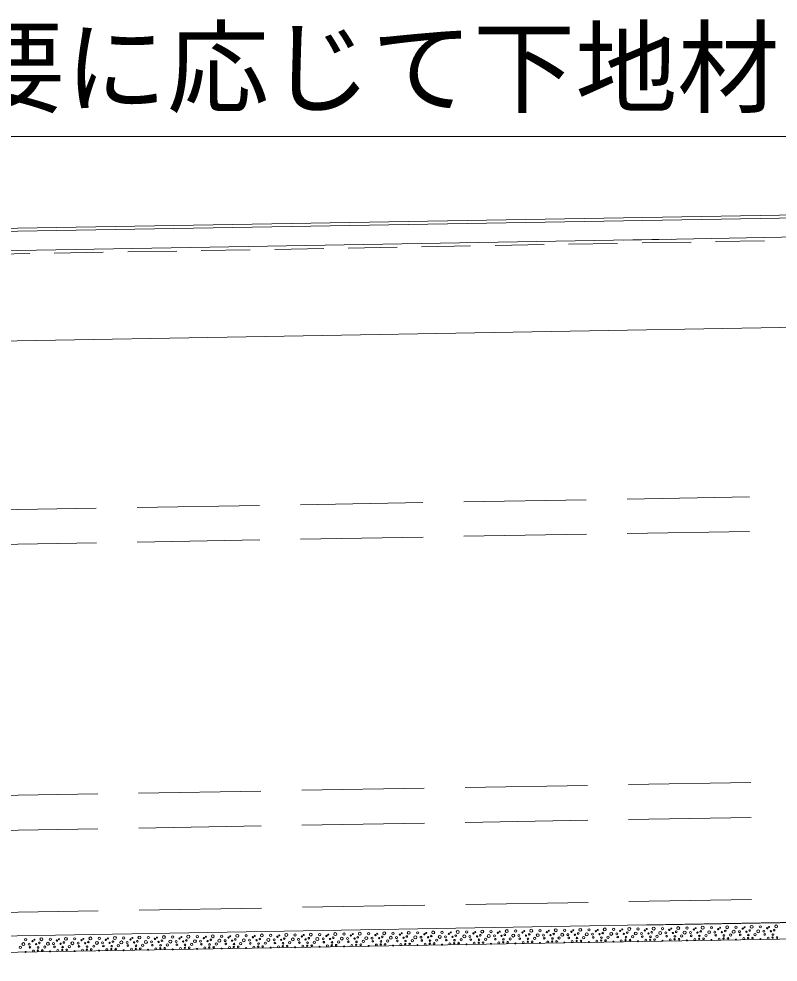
# Model space of a CAD drawing. Units: millimetres at full size, sheet at 1:10; details may follow other scales. Extents: x -2020 to 1980, y -1318 to 1442.
# Drawn here: x 1360 to 1545.9, y 729.5 to 960.6 of the extents above; entities that cross this region are included whole.
import ezdxf
from ezdxf.enums import TextEntityAlignment as Align

# ---------------------------------------------------------------- set-up
doc = ezdxf.new("R2010")
doc.units = ezdxf.units.MM
doc.header["$LTSCALE"] = 10
doc.linetypes.add('DASHED1', pattern=[1.8, 1.2, -0.6])
doc.linetypes.add('DASHED3', pattern=[4, 3, -1])
doc.layers.add('A-0', color=4, linetype='Continuous', lineweight=5)
doc.styles.add('ＭＳ ゴシック', font='')
doc.styles.get('ＭＳ ゴシック').set_extended_font_data('MS Gothic')

msp = doc.modelspace()

# ---------------------------------------------------------------- linework, layer by layer
at = {"layer": 'A-0', "color": 3}
for p, q in [((1313.18, 931.85), (1650.06, 931.85)), ((1508.18, 906.46), (1904.41, 913.38)), ((1519.76, 906.66), (1188.67, 900.89)), ((1188.78, 878.79), (1904.8, 891.29)), ((1189.49, 732.99), (1907.35, 745.52))]:
    msp.add_line(p, q, dxfattribs=at)
at = {"layer": 'A-0'}
for p, q in [((1154.44, 905.87), (1734.52, 915.71)), ((1154.34, 905.17), (1734.55, 915.01)), ((1513.08, 738.63), (1907.35, 745.52)), ((1222.03, 729.55), (1907.41, 741.52))]:
    msp.add_line(p, q, dxfattribs=at)
at = {"layer": 'A-0', "color": 3, "linetype": 'DASHED1'}
msp.add_line((1188.68, 900.09), (1904.43, 912.58), dxfattribs=at)
at = {"layer": 'A-0', "color": 3, "linetype": 'DASHED3'}
for p, q in [((1188.98, 837.42), (1905.52, 849.93)), ((1189.02, 828.98), (1905.67, 841.49)), ((1189.32, 767.45), (1906.74, 779.98)), ((1189.36, 758.91), (1906.89, 771.43)), ((1189.46, 738.79), (1907.24, 751.31))]:
    msp.add_line(p, q, dxfattribs=at)
at = {"layer": 'A-0'}
for centre, radius in [((1461.48, 736.83), 0.36), ((1467.48, 736.94), 0.36), ((1469.64, 736.94), 0.28), ((1473.48, 737.04), 0.36), ((1475.64, 737.04), 0.28), ((1479.48, 737.15), 0.36), ((1481.64, 737.15), 0.28), ((1483.76, 737.14), 0.12), ((1485.48, 737.25), 0.36), ((1487.64, 737.25), 0.28), ((1489.76, 737.25), 0.12), ((1491.47, 737.36), 0.36), ((1493.63, 737.36), 0.28), ((1495.3, 737.01), 0.16), ((1495.75, 737.35), 0.12), ((1497.47, 737.46), 0.36), ((1499.63, 737.46), 0.28), ((1501.29, 737.12), 0.16), ((1501.75, 737.46), 0.12), ((1503.47, 737.57), 0.36), ((1505.63, 737.57), 0.28), ((1507.29, 737.22), 0.16), ((1507.75, 737.56), 0.12), ((1509.47, 737.67), 0.36), ((1511.63, 737.67), 0.28), ((1513.29, 737.33), 0.16), ((1513.75, 737.67), 0.12), ((1515.47, 737.78), 0.36), ((1517.63, 737.78), 0.28), ((1519.29, 737.43), 0.16), ((1519.75, 737.77), 0.12), ((1520.98, 736.98), 0.2), ((1521.47, 737.88), 0.36), ((1523.63, 737.88), 0.28), ((1525.29, 737.54), 0.16), ((1525.75, 737.87), 0.12), ((1526.98, 737.09), 0.2), ((1527.47, 737.99), 0.36), ((1529.06, 736.89), 0.36), ((1529.63, 737.99), 0.28), ((1531.29, 737.64), 0.16), ((1531.75, 737.98), 0.12), ((1532.98, 737.19), 0.2), ((1533.46, 738.09), 0.36), ((1535.06, 736.99), 0.36), ((1535.62, 738.09), 0.28), ((1536.46, 737.01), 0.24), ((1537.29, 737.75), 0.16), ((1537.74, 738.08), 0.12), ((1538.97, 737.3), 0.2), ((1539.46, 738.2), 0.36), ((1541.06, 737.1), 0.36), ((1541.62, 738.2), 0.28), ((1542.46, 737.12), 0.24), ((1543.28, 737.85), 0.16), ((1543.74, 738.19), 0.12), ((1544.18, 737.11), 0.16), ((1544.97, 737.4), 0.2), ((1545.46, 738.3), 0.36), ((1361.66, 735.05), 0.28), ((1363.33, 734.71), 0.16), ((1363.78, 735.05), 0.12), ((1365.5, 735.16), 0.36), ((1367.66, 735.16), 0.28), ((1369.32, 734.82), 0.16), ((1369.78, 735.15), 0.12), ((1371.5, 735.26), 0.36), ((1373.66, 735.26), 0.28), ((1375.32, 734.92), 0.16), ((1375.78, 735.26), 0.12), ((1377.5, 735.37), 0.36), ((1379.66, 735.37), 0.28), ((1381.32, 735.03), 0.16), ((1381.78, 735.36), 0.12), ((1383.5, 735.47), 0.36), ((1385.66, 735.47), 0.28), ((1387.32, 735.13), 0.16), ((1387.78, 735.47), 0.12), ((1389.01, 734.68), 0.2), ((1389.5, 735.58), 0.36), ((1391.66, 735.58), 0.28), ((1393.32, 735.23), 0.16), ((1393.78, 735.57), 0.12), ((1395.01, 734.79), 0.2), ((1395.5, 735.68), 0.36), ((1397.09, 734.58), 0.36), ((1397.66, 735.68), 0.28), ((1399.32, 735.34), 0.16), ((1399.78, 735.68), 0.12), ((1401.01, 734.89), 0.2), ((1401.49, 735.79), 0.36), ((1403.09, 734.69), 0.36), ((1403.66, 735.79), 0.28), ((1404.49, 734.71), 0.24), ((1405.32, 735.44), 0.16), ((1405.78, 735.78), 0.12), ((1406.21, 734.7), 0.16), ((1407.01, 735), 0.2), ((1407.49, 735.89), 0.36), ((1409.09, 734.79), 0.36), ((1409.65, 735.89), 0.28), ((1410.49, 734.81), 0.24), ((1411.32, 735.55), 0.16), ((1411.77, 735.89), 0.12), ((1412.21, 734.81), 0.16), ((1413, 735.1), 0.2), ((1413.49, 736), 0.36), ((1415.09, 734.9), 0.36), ((1415.65, 736), 0.28), ((1416.49, 734.92), 0.24), ((1417.31, 735.65), 0.16), ((1417.77, 735.99), 0.12), ((1418.21, 734.91), 0.16), ((1419, 735.2), 0.2), ((1419.49, 736.1), 0.36), ((1421.09, 735), 0.36), ((1421.65, 736.1), 0.28), ((1422.49, 735.02), 0.24), ((1423.31, 735.76), 0.16), ((1423.77, 736.09), 0.12), ((1424.21, 735.01), 0.16), ((1425, 735.31), 0.2), ((1425.49, 736.21), 0.36), ((1427.08, 735.11), 0.36), ((1427.65, 736.21), 0.28), ((1428.48, 735.13), 0.24), ((1429.31, 735.86), 0.16), ((1429.77, 736.2), 0.12), ((1430.2, 735.12), 0.16), ((1431, 735.41), 0.2), ((1431.49, 736.31), 0.36), ((1433.08, 735.21), 0.36), ((1433.65, 736.31), 0.28), ((1434.48, 735.23), 0.24), ((1435.31, 735.97), 0.16), ((1435.77, 736.3), 0.12), ((1436.2, 735.22), 0.16), ((1437, 735.52), 0.2), ((1437.49, 736.42), 0.36), ((1439.08, 735.32), 0.36), ((1439.65, 736.42), 0.28), ((1440.48, 735.34), 0.24), ((1441.31, 736.07), 0.16), ((1441.77, 736.41), 0.12), ((1442.2, 735.33), 0.16), ((1443, 735.62), 0.2), ((1443.49, 736.52), 0.36), ((1444.32, 734.62), 0.28), ((1445.08, 735.42), 0.36), ((1445.65, 736.52), 0.28), ((1446.48, 735.44), 0.24), ((1447.31, 736.18), 0.16), ((1447.77, 736.51), 0.12), ((1448.2, 735.43), 0.16), ((1449, 735.73), 0.2), ((1449.48, 736.63), 0.36), ((1450.32, 734.72), 0.28), ((1451.08, 735.53), 0.36), ((1451.64, 736.62), 0.28), ((1452.48, 735.55), 0.24), ((1452.68, 734.76), 0.2), ((1453.31, 736.28), 0.16), ((1453.76, 736.62), 0.12), ((1454.2, 735.54), 0.16), ((1454.68, 734.71), 0.2), ((1454.99, 735.83), 0.2), ((1455.48, 736.73), 0.36), ((1456.32, 734.82), 0.28), ((1457.08, 735.63), 0.36), ((1457.64, 736.73), 0.28), ((1458.48, 735.65), 0.24), ((1458.68, 734.86), 0.2), ((1459.3, 736.39), 0.16), ((1459.76, 736.72), 0.12), ((1460.2, 735.64), 0.16), ((1460.68, 734.82), 0.2), ((1460.99, 735.94), 0.2), ((1462.32, 734.93), 0.28), ((1463.08, 735.74), 0.36), ((1463.64, 736.83), 0.28), ((1464.48, 735.76), 0.24), ((1464.68, 734.97), 0.2), ((1465.3, 736.49), 0.16), ((1465.76, 736.83), 0.12), ((1466.2, 735.75), 0.16), ((1466.68, 734.92), 0.2), ((1466.99, 736.04), 0.2), ((1468.31, 735.03), 0.28), ((1469.08, 735.84), 0.36), ((1470.47, 735.86), 0.24), ((1470.67, 735.07), 0.2), ((1471.3, 736.6), 0.16), ((1471.76, 736.93), 0.12), ((1472.2, 735.85), 0.16), ((1472.68, 735.03), 0.2), ((1472.99, 736.15), 0.2), ((1474.31, 735.14), 0.28), ((1475.07, 735.95), 0.36), ((1476.47, 735.97), 0.24), ((1476.67, 735.18), 0.2), ((1477.3, 736.7), 0.16), ((1477.76, 737.04), 0.12), ((1478.19, 735.96), 0.16), ((1478.67, 735.13), 0.2), ((1478.99, 736.25), 0.2), ((1480.31, 735.24), 0.28), ((1481.07, 736.05), 0.36), ((1482.47, 736.07), 0.24), ((1482.67, 735.28), 0.2), ((1483.3, 736.81), 0.16), ((1484.19, 736.06), 0.16), ((1484.67, 735.24), 0.2), ((1484.99, 736.36), 0.2), ((1486.31, 735.35), 0.28), ((1487.07, 736.15), 0.36), ((1488.47, 736.17), 0.24), ((1488.67, 735.39), 0.2), ((1489.3, 736.91), 0.16), ((1490.19, 736.17), 0.16), ((1490.67, 735.34), 0.2), ((1490.99, 736.46), 0.2), ((1492.31, 735.45), 0.28), ((1493.07, 736.26), 0.36), ((1494.47, 736.28), 0.24), ((1494.67, 735.49), 0.2), ((1496.19, 736.27), 0.16), ((1496.6, 734.73), 0.16), ((1496.67, 735.45), 0.2), ((1496.98, 736.57), 0.2), ((1497.68, 734.75), 0.2), ((1498.31, 735.56), 0.28), ((1499.07, 736.36), 0.36), ((1500.47, 736.38), 0.24), ((1500.67, 735.6), 0.2), ((1501.52, 734.69), 0.24), ((1502.19, 736.38), 0.16), ((1502.6, 734.83), 0.16), ((1502.67, 735.55), 0.2), ((1502.98, 736.67), 0.2), ((1503.68, 734.85), 0.2), ((1504.31, 735.66), 0.28), ((1505.07, 736.47), 0.36), ((1506.47, 736.49), 0.24), ((1506.67, 735.7), 0.2), ((1507.52, 734.8), 0.24), ((1508.19, 736.48), 0.16), ((1508.6, 734.94), 0.16), ((1508.67, 735.66), 0.2), ((1508.98, 736.78), 0.2), ((1509.68, 734.96), 0.2), ((1510.3, 735.77), 0.28), ((1511.07, 736.57), 0.36), ((1512.46, 736.59), 0.24), ((1512.66, 735.8), 0.2), ((1513.52, 734.9), 0.24), ((1514.19, 736.59), 0.16), ((1514.6, 735.04), 0.16), ((1514.67, 735.76), 0.2), ((1514.98, 736.88), 0.2), ((1515.68, 735.06), 0.2), ((1516.3, 735.87), 0.28), ((1517.06, 736.68), 0.36), ((1517.6, 734.78), 0.12), ((1518.46, 736.7), 0.24), ((1518.66, 735.91), 0.2), ((1519.52, 735.01), 0.24), ((1520.18, 736.69), 0.16), ((1520.6, 735.14), 0.16), ((1520.66, 735.87), 0.2), ((1521.68, 735.16), 0.2), ((1522.3, 735.98), 0.28), ((1523.06, 736.78), 0.36), ((1523.6, 734.88), 0.12), ((1524.46, 736.8), 0.24), ((1524.66, 736.01), 0.2), ((1525.52, 735.11), 0.24), ((1526.18, 736.79), 0.16), ((1526.6, 735.25), 0.16), ((1526.66, 735.97), 0.2), ((1527.68, 735.27), 0.2), ((1528.3, 736.08), 0.28), ((1529.6, 734.98), 0.12), ((1530.46, 736.91), 0.24), ((1530.66, 736.12), 0.2), ((1531.52, 735.21), 0.24), ((1532.18, 736.9), 0.16), ((1532.59, 735.35), 0.16), ((1532.66, 736.08), 0.2), ((1533.67, 735.37), 0.2), ((1534.3, 736.19), 0.28), ((1535.6, 735.09), 0.12), ((1536.66, 736.22), 0.2), ((1537.52, 735.32), 0.24), ((1538.18, 737), 0.16), ((1538.59, 735.46), 0.16), ((1538.66, 736.18), 0.2), ((1539.67, 735.48), 0.2), ((1540.3, 736.29), 0.28), ((1541.6, 735.19), 0.12), ((1542.66, 736.33), 0.2), ((1543.51, 735.42), 0.24), ((1544.59, 735.56), 0.16), ((1544.66, 736.29), 0.2), ((1545.67, 735.58), 0.2), ((1360.34, 733.15), 0.28), ((1361.1, 733.96), 0.36), ((1362.5, 733.98), 0.24), ((1362.7, 733.19), 0.2), ((1364.22, 733.97), 0.16), ((1364.63, 732.42), 0.16), ((1364.7, 733.14), 0.2), ((1365.01, 734.26), 0.2), ((1365.71, 732.44), 0.2), ((1366.34, 733.25), 0.28), ((1367.1, 734.06), 0.36), ((1368.5, 734.08), 0.24), ((1368.7, 733.29), 0.2), ((1369.55, 732.39), 0.24), ((1370.22, 734.07), 0.16), ((1370.63, 732.53), 0.16), ((1370.7, 733.25), 0.2), ((1371.01, 734.37), 0.2), ((1371.71, 732.55), 0.2), ((1372.34, 733.36), 0.28), ((1373.1, 734.17), 0.36), ((1374.5, 734.19), 0.24), ((1374.7, 733.4), 0.2), ((1375.55, 732.49), 0.24), ((1376.22, 734.18), 0.16), ((1376.63, 732.63), 0.16), ((1376.7, 733.35), 0.2), ((1377.01, 734.47), 0.2), ((1377.71, 732.65), 0.2), ((1378.34, 733.46), 0.28), ((1379.1, 734.27), 0.36), ((1380.5, 734.29), 0.24), ((1380.7, 733.5), 0.2), ((1381.55, 732.6), 0.24), ((1382.22, 734.28), 0.16), ((1382.63, 732.74), 0.16), ((1382.7, 733.46), 0.2), ((1383.01, 734.58), 0.2), ((1383.71, 732.76), 0.2), ((1384.33, 733.57), 0.28), ((1385.09, 734.37), 0.36), ((1385.63, 732.47), 0.12), ((1386.49, 734.39), 0.24), ((1386.69, 733.61), 0.2), ((1387.55, 732.7), 0.24), ((1388.21, 734.39), 0.16), ((1388.63, 732.84), 0.16), ((1388.69, 733.56), 0.2), ((1389.71, 732.86), 0.2), ((1390.33, 733.67), 0.28), ((1391.09, 734.48), 0.36), ((1391.63, 732.58), 0.12), ((1392.49, 734.5), 0.24), ((1392.69, 733.71), 0.2), ((1393.55, 732.81), 0.24), ((1394.21, 734.49), 0.16), ((1394.63, 732.95), 0.16), ((1394.69, 733.67), 0.2), ((1395.71, 732.97), 0.2), ((1396.33, 733.78), 0.28), ((1397.63, 732.68), 0.12), ((1398.49, 734.6), 0.24), ((1398.69, 733.82), 0.2), ((1399.55, 732.91), 0.24), ((1400.21, 734.6), 0.16), ((1400.63, 733.05), 0.16), ((1400.69, 733.77), 0.2), ((1401.7, 733.07), 0.2), ((1402.33, 733.88), 0.28), ((1403.63, 732.79), 0.12), ((1404.69, 733.92), 0.2), ((1405.55, 733.02), 0.24), ((1406.62, 733.16), 0.16), ((1406.69, 733.88), 0.2), ((1407.7, 733.18), 0.2), ((1408.33, 733.99), 0.28), ((1409.63, 732.89), 0.12), ((1410.69, 734.02), 0.2), ((1411.54, 733.12), 0.24), ((1412.62, 733.26), 0.16), ((1412.69, 733.98), 0.2), ((1413.7, 733.28), 0.2), ((1414.33, 734.09), 0.28), ((1415.63, 733), 0.12), ((1416.69, 734.13), 0.2), ((1417.54, 733.23), 0.24), ((1418.62, 733.36), 0.16), ((1418.69, 734.09), 0.2), ((1419.7, 733.38), 0.2), ((1420.33, 734.2), 0.28), ((1421.63, 733.1), 0.12), ((1422.69, 734.23), 0.2), ((1423.54, 733.33), 0.24), ((1424.62, 733.47), 0.16), ((1424.69, 734.19), 0.2), ((1425.7, 733.49), 0.2), ((1426.32, 734.3), 0.28), ((1427.63, 733.2), 0.12), ((1428.68, 734.34), 0.2), ((1429.54, 733.43), 0.24), ((1430.62, 733.57), 0.16), ((1430.69, 734.3), 0.2), ((1431.7, 733.59), 0.2), ((1432.32, 734.41), 0.28), ((1433.62, 733.31), 0.12), ((1434.68, 734.44), 0.2), ((1435.54, 733.54), 0.24), ((1436.62, 733.68), 0.16), ((1436.68, 734.4), 0.2), ((1437.7, 733.7), 0.2), ((1438.32, 734.51), 0.28), ((1439.62, 733.41), 0.12), ((1440.68, 734.55), 0.2), ((1441.54, 733.64), 0.24), ((1442.62, 733.78), 0.16), ((1442.68, 734.51), 0.2), ((1443.7, 733.8), 0.2), ((1445.62, 733.52), 0.12), ((1446.68, 734.65), 0.2), ((1447.54, 733.75), 0.24), ((1448.61, 733.89), 0.16), ((1448.68, 734.61), 0.2), ((1449.69, 733.91), 0.2), ((1451.62, 733.62), 0.12), ((1453.54, 733.85), 0.24), ((1454.61, 733.99), 0.16), ((1455.69, 734.01), 0.2), ((1457.62, 733.73), 0.12), ((1459.53, 733.96), 0.24), ((1460.61, 734.1), 0.16), ((1461.69, 734.12), 0.2), ((1463.62, 733.83), 0.12), ((1465.53, 734.06), 0.24), ((1466.61, 734.2), 0.16), ((1467.69, 734.22), 0.2), ((1469.62, 733.94), 0.12), ((1471.53, 734.17), 0.24), ((1472.61, 734.31), 0.16), ((1473.69, 734.33), 0.2), ((1475.61, 734.04), 0.12), ((1477.53, 734.27), 0.24), ((1478.61, 734.41), 0.16), ((1479.69, 734.43), 0.2), ((1481.61, 734.15), 0.12), ((1483.53, 734.38), 0.24), ((1484.61, 734.52), 0.16), ((1485.69, 734.54), 0.2), ((1487.61, 734.25), 0.12), ((1489.53, 734.48), 0.24), ((1490.6, 734.62), 0.16), ((1491.68, 734.64), 0.2), ((1493.61, 734.36), 0.12), ((1495.53, 734.59), 0.24), ((1499.61, 734.46), 0.12), ((1505.61, 734.57), 0.12), ((1511.61, 734.67), 0.12), ((1361.64, 732.05), 0.12), ((1363.56, 732.28), 0.24), ((1367.64, 732.16), 0.12), ((1373.64, 732.26), 0.12), ((1379.64, 732.37), 0.12)]:
    msp.add_circle(centre, radius, dxfattribs=at)

# ---------------------------------------------------------------- texts
at = {"layer": 'A-0', "color": 3, "style": 'ＭＳ ゴシック'}
msp.add_text('必要に応じて下地材を追加', height=18.33, dxfattribs=at).set_placement((1321.25, 934.06), align=Align.BOTTOM_LEFT)

doc.saveas('drawing.dxf')
